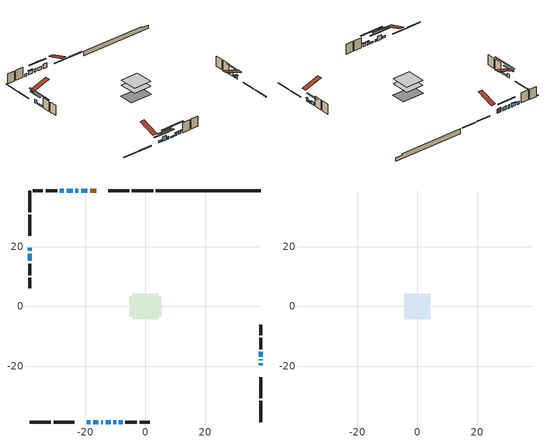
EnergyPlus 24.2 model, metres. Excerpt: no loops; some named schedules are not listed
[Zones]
conditioned space
 floor adiabatic (AdiabaticFloorConstruction): -4.34,-4.34 -4.34,4.34 4.34,4.34 4.34,-4.34 z3.05
 floor foundation (Slab1 construction): -5.38,-3.38 -5.38,3.38 5.38,3.38 5.38,-3.38 z-1.65
 wall outside (RimJoist1 construction): 2.6,38.58 -4.45,38.58 / -38.58,-38.58 -31.54,-38.58 / -38.58,38.58 -38.58,31.54 / 38.58,-38.58 38.58,-31.54 z0.61:0.91
 wall outside (RimJoist2 construction): -5.38,38.58 -12.3,38.58 / -30.61,-38.58 -23.68,-38.58 / -38.58,30.61 -38.58,23.68 / 38.58,-30.61 38.58,-23.68 z0.61:0.91
 wall outside (AdiabaticWallConstruction 1): -16.38,38.58 -18.44,38.58 z0.61:2.64
 wall outside (AdiabaticWallConstruction): 38.58,-19.6 38.58,-18.96 z0.61:2.19; -19.37,38.58 -21.4,38.58 / -38.58,19.6 -38.58,18.58 / -22.33,38.58 -23.34,38.58 / -24.27,38.58 -26.3,38.58 / 38.58,-16.72 38.58,-15.19 z0.61:2.24; -19.6,-38.58 -18.38,-38.58 / -14.74,-38.58 -14.13,-38.58 z0.61:1.63; -17.45,-38.58 -15.67,-38.58 z0.61:2.69; -38.58,17.65 -38.58,15.21 / -13.21,-38.58 -11.58,-38.58 z0.61:1.22; -10.65,-38.58 -9.74,-38.58 / -8.81,-38.58 -7.59,-38.58 z0.61:2.03; -27.23,38.58 -28.5,38.58 / 38.58,-18.04 38.58,-17.64 z0.61:1.83
 wall outside (Wall1 construction): -29.43,38.58 -33.24,38.58 / -6.66,-38.58 -2.85,-38.58 / -38.58,14.29 -38.58,10.47 / 38.58,-14.26 38.58,-10.45 z0.61:5.49
 wall outside (Wall2 construction): -34.17,38.58 -37.65,38.58 / -1.92,-38.58 1.56,-38.58 / -38.58,9.54 -38.58,6.06 / 38.58,-9.52 38.58,-6.04 z0.61:5.49
 wall foundation (FoundationWall1 construction): 3.52,38.58,-1.65 3.52,38.58,0.61 35.07,38.58,0.61 35.07,38.58,-0.1 38.58,38.58,-0.1 38.58,38.58,-1.65
 window (WindowConstruction): 38.58,-19.6 38.58,-18.96 z0.61:2.19
 window (WindowConstruction 6): -19.37,38.58 -21.4,38.58 z0.61:2.23
 window (WindowConstruction 7): -38.58,19.6 -38.58,18.58 z0.61:2.23
 window (WindowConstruction 8): -19.6,-38.58 -18.38,-38.58 z0.61:1.62
 window (WindowConstruction 9): -17.45,-38.58 -15.67,-38.58 z0.61:2.69
 window (WindowConstruction 10): -14.74,-38.58 -14.13,-38.58 z0.61:1.62
 window (WindowConstruction 13): -38.58,17.65 -38.58,15.21 z0.61:1.22
 window (WindowConstruction 14): -13.2,-38.58 -11.58,-38.58 z0.61:1.22
 window (WindowConstruction 1): -22.33,38.58 -23.34,38.58 z0.61:2.23
 window (WindowConstruction 2): -24.27,38.58 -26.3,38.58 z0.61:2.23
 window (WindowConstruction 3): -10.65,-38.58 -9.74,-38.58 z0.61:2.03
 window (WindowConstruction 4): -8.81,-38.58 -7.59,-38.58 z0.61:2.03
 window (WindowConstruction 11): -27.23,38.58 -28.5,38.58 z0.61:1.83
 window (WindowConstruction 12): 38.58,-18.03 38.58,-17.65 z0.61:1.83
 window (WindowConstruction 5): 38.58,-16.72 38.58,-15.19 z0.61:2.23
 door (Door): -16.38,38.58 -18.44,38.58 z0.61:2.64
 ceiling adiabatic (AdiabaticFloorConstruction): 4.34,-4.34 4.34,4.34 -4.34,4.34 -4.34,-4.34 z3.05
attic - vented
 floor to conditioned space (Floor1 construction Reversed): -4.34,-4.34 -4.34,4.34 4.34,4.34 4.34,-4.34 z5.49
 roof outside (Roof1 construction): -15.46,38.58,5.49 -15.46,30.12,8.31 -13.23,30.12,8.31 -13.23,38.58,5.49; -20.53,-38.58,5.49 -20.53,-30.12,8.31 -22.75,-30.12,8.31 -22.75,-38.58,5.49; -38.58,20.53,5.49 -30.12,20.53,8.31 -30.12,22.75,8.31 -38.58,22.75,5.49; 38.58,-20.53,5.49 30.12,-20.53,8.31 30.12,-22.75,8.31 38.58,-22.75,5.49
shading: 38.58,-18.76 38.58,-19.8 38.99,-19.8 38.99,-18.76 z2.39; -24.04,38.58 -16.73,38.58 -16.73,38.99 -24.04,38.99 z4.87; -38.58,15.94 -38.58,22.24 -38.99,22.24 -38.99,15.94 z4.87; -15.74,-38.58 -22.24,-38.58 -22.24,-38.99 -15.74,-38.99 z4.26; -13.03,-38.58 -20.09,-38.58 -20.09,-38.99 -13.03,-38.99 z5.33; -11.49,-38.58 -17.38,-38.58 -17.38,-38.99 -11.49,-38.99 z4.26; -38.58,10.13 -38.58,22.73 -38.99,22.73 -38.99,10.13 z6.3; -6.5,-38.58 -18.29,-38.58 -18.29,-38.99 -6.5,-38.99 z6.3; -25.98,38.58 -19.69,38.58 -19.69,38.99 -25.98,38.99 z4.87; -26.5,38.58 -24.07,38.58 -24.07,38.99 -26.5,38.99 z2.44; -9.54,-38.58 -10.85,-38.58 -10.85,-38.99 -9.54,-38.99 z2.23; -7.39,-38.58 -9.01,-38.58 -9.01,-38.99 -7.39,-38.99 z2.23; 38.58,-12.55 38.58,-19.36 38.99,-19.36 38.99,-12.55 z4.87
[Building]
Building 1: Terrain=Suburbs
[Site:Location]
Quebec Intl AP_QC: Latitude {deg}=46.8; Longitude {deg}=-71.38; Time Zone {hr}=-5; Elevation {m}=74; Keep Site Location Information=Yes
[Site:GroundTemperature:Shallow]
0.0108218, -2.24938, -2.43038, -1.3578, 2.94801, 7.23376, 10.9493, 13.303, 13.5029, 11.5886, 7.96783, 3.81355
[Site:WaterMainsTemperature]
Calculation Method=Schedule; Temperature Schedule=mains temperature schedule
[Material] Roughness=Rough; Thermal Absorptance=0.9
Name | Thickness {m} | Conductivity {W/m-K} | Density {kg/m3} | Specific Heat {J/kg-K} | Solar Absorptance | Visible Absorptance
asphalt or fiberglass shingles | 0.00635 | 0.162714 | 1121.4 | 1465.45 | 0.4 | 0.4
ceiling loosefill ins | 0.169333 | 0.0480833 | 16.02 | 1046.75 | 0.7 | 0.7
ceiling stud and cavity | 0.1397 | 0.116844 | 65.682 | 1177.47 | 0.7 | 0.7
concrete 4.0 in. | 0.1016 | 1.803125 | 2242.8 | 837.4 | 0.7 | 0.7
concrete 8.0 in. | 0.2032 | 1.803125 | 2242.8 | 837.4 | 0.7 | 0.7
door material | 0.04445 | 0.053851 | 512.64 | 1214.23 | 0.7 | 0.7
exterior vertical ins | 0.0692655 | 0.029427 | 32.04 | 1214.23 | 0.7 | 0.7
floor covering | 0.0127 | 0.0433444 | 54.468 | 1339.84 | 0.6 | 0.6
floor rigid ins; wall rigid ins 1 | 0.512978 | 0.029427 | 32.04 | 1214.23 | 0.7 | 0.7
floor stud and cavity | 0.1397 | 1.75129 | 37.0049 | 1207.88 | 0.7 | 0.7
furniture material conditioned space 1 | 0.1524 | 0.115458 | 640.8 | 1214.23 | 0.6 | 0.6
gypsum board | 0.0127 | 0.160291 | 801 | 837.4 | 0.6 | 0.6
gypsum board 1 | 0.0127 | 0.160291 | 801 | 837.4 | 0.7 | 0.7
osb sheathing 0.5 in. | 0.0127 | 0.115458 | 512.64 | 1214.23 | 0.7 | 0.7
osb sheathing 0.75 in. | 0.01905 | 0.115458 | 512.64 | 1214.23 | 0.7 | 0.7
osb sheathing 2.0 in. | 0.0508 | 0.115458 | 512.64 | 1214.23 | 0.7 | 0.7
rim joist rigid ins; wall rigid ins | 0.051816 | 0.029427 | 32.04 | 1214.23 | 0.7 | 0.7
rim joist stud and cavity | 0.0508 | 0.0451784 | 125.044 | 1163.47 | 0.6 | 0.6
rim joist stud and cavity 1 | 0.0508 | 0.10067 | 125.044 | 1163.47 | 0.6 | 0.6
wall stud and cavity | 0.1397 | 0.126739 | 139.0536 | 1170.24 | 0.7 | 0.7
wall stud and cavity 1 | 0.1397 | 0.126537 | 139.0536 | 1170.24 | 0.7 | 0.7
wall stud and cavity 2 | 0.0889 | 0.380278 | 52.3479 | 1209.89 | 0.7 | 0.7
wall stud and cavity 3 | 0.0889 | 0.391764 | 83.0341 | 1211.67 | 0.7 | 0.7
wood siding | 0.0254 | 0.102417 | 544.68 | 1172.36 | 0.4 | 0.4
wood siding 1; wood siding 2; wood siding 3 | 0.0254 | 0.102417 | 544.68 | 1172.36 | 0.7 | 0.7
[WindowMaterial:SimpleGlazingSystem]
Name | U-Factor {W/m2-K} | Solar Heat Gain Coefficient
WindowMaterial | 3.18082 | 0.55
WindowMaterial 1 | 2.94348 | 0.67
WindowMaterial 10 | 3.01842 | 0.5
WindowMaterial 11 | 2.97981 | 0.54
WindowMaterial 2 | 3.08429 | 0.61
WindowMaterial 3 | 3.11325 | 0.59
WindowMaterial 4 | 3.07123 | 0.61
WindowMaterial 5 | 3.03092 | 0.64
WindowMaterial 6 | 2.927009 | 0.63
WindowMaterial 7 | 3.22965 | 0.52
WindowMaterial 8 | 2.921331 | 0.67
WindowMaterial 9 | 2.992306 | 0.59
[Construction]
AdiabaticFloorConstruction: floor stud and cavity, floor rigid ins, osb sheathing 0.75 in., floor covering
AdiabaticWallConstruction: wood siding 2, wall rigid ins 1, wall stud and cavity 2, gypsum board
AdiabaticWallConstruction 1: wood siding 3, wall rigid ins 1, wall stud and cavity 2, gypsum board
Door: door material
Floor1 construction Reversed: gypsum board, ceiling stud and cavity, ceiling loosefill ins
FoundationWall1 construction: concrete 8.0 in., gypsum board 1
furniture construction conditioned space 1: furniture material conditioned space 1
PartitionWallConstruction: gypsum board, wall stud and cavity 3, gypsum board
RimJoist1 construction: wood siding 1, osb sheathing 2.0 in., rim joist stud and cavity
RimJoist2 construction: wood siding 1, rim joist rigid ins, osb sheathing 2.0 in., rim joist stud and cavity 1
Roof1 construction: asphalt or fiberglass shingles
Slab1 construction: concrete 4.0 in.
Wall1 construction: wood siding, wall rigid ins, osb sheathing 0.5 in., wall stud and cavity, gypsum board
Wall2 construction: wood siding, wall rigid ins, osb sheathing 0.5 in., wall stud and cavity 1, gypsum board
WindowConstruction: WindowMaterial
WindowConstruction 1: WindowMaterial 1
WindowConstruction 10: WindowMaterial 7
WindowConstruction 11: WindowMaterial 8
WindowConstruction 12: WindowMaterial 9
WindowConstruction 13: WindowMaterial 10
WindowConstruction 14: WindowMaterial 11
WindowConstruction 2; WindowConstruction 6; WindowConstruction 7: WindowMaterial 2
WindowConstruction 3; WindowConstruction 8: WindowMaterial 3
WindowConstruction 4: WindowMaterial 4
WindowConstruction 5: WindowMaterial 5
WindowConstruction 9: WindowMaterial 6
[Zone] Multiplier=1; Part of Total Floor Area=Yes
Name | Volume {m3}
attic - vented | 34.5
conditioned space | 563.1
[Space]
Name | Zone | Volume {m3}
attic - vented 1 | attic - vented | 34.5
conditioned space 1 | conditioned space | 563.1
[ZoneInfiltration:EffectiveLeakageArea]
infil attic - vented 1: Zone or Space=attic - vented 1; Schedule=Always On Discrete; Effective Air Leakage Area {cm2}=2783.63; Stack Coefficient=0.000196029; Wind Coefficient=9.45976e-06
[ZoneMixing]
whole house fan mix: Zone or Space=attic - vented; Schedule=Always On Continuous; Design Flow Rate Calculation Method=Flow/Zone; Design Flow Rate {m3/s}=0; Source Zone or Space=conditioned space
[SurfaceProperty:ExposedFoundationPerimeter]
Slab1: Exposed Perimeter Calculation Method=TotalExposedPerimeter; Total Exposed Perimeter {m}=35.053
[InternalMass] Zone or ZoneList=conditioned space; Space or SpaceList=conditioned space 1
Name | Construction | Surface Area {m2}
furniture mass conditioned space 1 | furniture construction conditioned space 1 | 59.284
partition wall mass | PartitionWallConstruction | 148.21
[Lights]
interior lighting: Zone or ZoneList or Space or SpaceList=conditioned space 1; Schedule=interior lighting schedule; Design Level Calculation Method=LightingLevel; Lighting Level {W}=343.2; Return Air Fraction=0; Fraction Radiant=0.6; Fraction Visible=0.2; Fraction Replaceable=1
[People]
occupants: Zone or ZoneList or Space or SpaceList=conditioned space 1; Number of People Schedule=occupants schedule; Number of People Calculation Method=People; Number of People=3; Fraction Radiant=0.314171; Sensible Heat Fraction=0.56303; Activity Level Schedule=occupants activity schedule; Carbon Dioxide Generation Rate {m3/s-W}=0; Enable ASHRAE 55 Comfort Warnings=No; Mean Radiant Temperature Calculation Type=EnclosureAveraged
[ElectricEquipment] Zone or ZoneList or Space or SpaceList=conditioned space 1; Design Level Calculation Method=EquipmentLevel
Name | Schedule | Design Level {W} | Fraction Latent | Fraction Radiant | Fraction Lost
clothes dryer | clothes dryer schedule | 140.772 | 0.015 | 0.081 | 0.85
clothes washer | clothes washer schedule | 32.1985 | 0.03 | 0.162 | 0.7
cooking range | cooking range schedule | 215.147 | 0.08 | 0.432 | 0.2
dishwasher | dishwasher schedule | 66.8632 | 0.3 | 0.18 | 0.4
fridge | fridge schedule | 72.9452 | 0 | 0.6 | 0
mech vent house fan | mech vent house fan schedule | 19.9167 | 0 | 0 | 0.5
mech vent house fan cfis | mech vent house fan cfis schedule | 0 | 0 | 0 | 0
mech vent range fan 0 | mech vent range fan 0 schedule | 57 | 0 | 0 | 1
misc plug loads | misc plug loads schedule | 494.7 | 0.045 | 0.513 | 0.1
whole house fan | Always On Discrete | 0 | 0 | 0 | 1
[OtherEquipment] Zone or ZoneList or Space or SpaceList=conditioned space 1; Design Level Calculation Method=EquipmentLevel
Name | Fuel Type | Schedule | Design Level {W} | Fraction Latent | Fraction Radiant | Fraction Lost
clothes dryer 1 | Electricity | clothes dryer schedule | 0 | 0.015 | 0.081 | 0.85
cooking range 1 | Electricity | cooking range schedule | 0 | 0.08 | 0.432 | 0.2
general water use latent | None | general water use schedule | 62.594 | 1 | 0 | 0
general water use sensible | None | general water use schedule | -61.6891 | 0 | 0.6 | 0
mech vent house fan latent load | None | Always On Discrete | 0 | 1 | 0 | 0
mech vent house fan sensible load | None | Always On Discrete | 0 | 0 | 0 | 0
water heater energy adjustment1 | Electricity | Always On Discrete | 0.01 | 0 | 0 | 1
[ZoneInfiltration:DesignFlowRate] Zone or ZoneList or Space or SpaceList=conditioned space 1; Schedule=Always On Discrete; Design Flow Rate Calculation Method=Flow/Zone; Design Flow Rate {m3/s}=0
infil flow; natural vent flow; whole house fan flow
[ZoneControl:Thermostat]
conditioned space Thermostat: Zone or ZoneList=conditioned space; Control Type Schedule=conditioned space Thermostat Schedule; Control 1=conditioned space temperature setpoint; Temperature Difference Between Cutout And Setpoint {deltaC}=0
[ZoneHVAC:Baseboard:Convective:Electric]
electric baseboard: Availability Schedule=Always On Discrete; Heating Design Capacity {W}=10875.6; Efficiency=1
[Zone equipment]
conditioned space: electric baseboard
[Foundation:Kiva]
Foundation Kiva 1: Initial Indoor Air Temperature {C}=18; Wall Height Above Grade {m}=0.609996; Wall Depth Below Slab {m}=0.2032; Custom Block Material Name 1=exterior vertical ins; Custom Block Depth 1 {m}=2.26; Custom Block X Position 1 {m}=0.2159; Custom Block Z Position 1 {m}=0
[Foundation:Kiva:Settings]
Soil Conductivity {W/m-K}=0.849921; Soil Density {kg/m3}=1842.3; Soil Specific Heat {J/kg-K}=418.7; Ground Solar Absorptivity=0.9; Ground Thermal Absorptivity=0.9; Ground Surface Roughness {m}=0.03; Far-Field Width {m}=40; Deep-Ground Boundary Condition=ZeroFlux; Deep-Ground Depth {m}=40; Minimum Cell Dimension {m}=0.2; Maximum Cell Growth Coefficient=3; Simulation Timestep=Timestep
[Exterior:Lights]
exterior lighting: Schedule=exterior lighting schedule; Design Level {W}=75.6
[EnergyManagementSystem:GlobalVariable]
infil_program_Qfan
infil_program_Qinf
natural_vent_program_Qnv
natural_vent_program_Qwhf
[EnergyManagementSystem:Sensor]
Name | Output:Variable or Output:Meter Index Key | Output:Variable or Output:Meter
airflow_gain | infil flow | Infiltration Sensible Heat Gain Energy
airflow_gain_1 | natural vent flow | Infiltration Sensible Heat Gain Energy
airflow_gain_2 | whole house fan flow | Infiltration Sensible Heat Gain Energy
airflow_loss | infil flow | Infiltration Sensible Heat Loss Energy
airflow_loss_1 | natural vent flow | Infiltration Sensible Heat Loss Energy
airflow_loss_2 | whole house fan flow | Infiltration Sensible Heat Loss Energy
clg_load_cond |  | Cooling:EnergyTransfer:Zone:CONDITIONED SPACE
clg_sp_s; clg_sp_s_1 | cooling setpoint | Schedule Value
clothes_dryer_exhaust_0_sch_s | clothes dryer exhaust 0 schedule | Schedule Value
conditioned_space_clg_unmet_s | conditioned space | Zone Cooling Setpoint Not Met Time
conditioned_space_htg_unmet_s | conditioned space | Zone Heating Setpoint Not Met Time
cool_season | cooling season schedule | Schedule Value
fridge_tin_s | conditioned space | Zone Mean Air Temperature
htg_load_cond |  | Heating:EnergyTransfer:Zone:CONDITIONED SPACE
htg_sp_s; htg_sp_s_1 | heating setpoint | Schedule Value
ig_ee_conv | clothes dryer | Electric Equipment Convective Heating Energy
ig_ee_conv_2 | cooking range | Electric Equipment Convective Heating Energy
ig_ee_conv_4 | fridge | Electric Equipment Convective Heating Energy
ig_ee_conv_5 | misc plug loads | Electric Equipment Convective Heating Energy
ig_ee_conv_6 | whole house fan | Electric Equipment Convective Heating Energy
ig_ee_rad | clothes dryer | Electric Equipment Radiant Heating Energy
ig_ee_rad_2 | cooking range | Electric Equipment Radiant Heating Energy
ig_ee_rad_4 | fridge | Electric Equipment Radiant Heating Energy
ig_ee_rad_5 | misc plug loads | Electric Equipment Radiant Heating Energy
ig_ee_rad_6 | whole house fan | Electric Equipment Radiant Heating Energy
ig_lgt_conv | interior lighting | Lights Convective Heating Energy
ig_lgt_rad | interior lighting | Lights Radiant Heating Energy
ig_lgt_vis | interior lighting | Lights Visible Radiation Heating Energy
ig_oe_conv | clothes dryer 1 | Other Equipment Convective Heating Energy
ig_oe_conv_1 | cooking range 1 | Other Equipment Convective Heating Energy
ig_oe_conv_2 | general water use latent | Other Equipment Convective Heating Energy
ig_oe_conv_3 | general water use sensible | Other Equipment Convective Heating Energy
ig_oe_conv_4 | water heater energy adjustment1 | Other Equipment Convective Heating Energy
ig_oe_rad | clothes dryer 1 | Other Equipment Radiant Heating Energy
ig_oe_rad_1 | cooking range 1 | Other Equipment Radiant Heating Energy
ig_oe_rad_2 | general water use latent | Other Equipment Radiant Heating Energy
ig_oe_rad_3 | general water use sensible | Other Equipment Radiant Heating Energy
ig_oe_rad_4 | water heater energy adjustment1 | Other Equipment Radiant Heating Energy
ig_ppl_conv | occupants | People Convective Heating Energy
ig_ppl_rad | occupants | People Radiant Heating Energy
im_conv | furniture mass conditioned space 1 | Surface Inside Face Convection Heat Gain Energy
im_conv_1 | partition wall mass | Surface Inside Face Convection Heat Gain Energy
im_ig | furniture mass conditioned space 1 | Surface Inside Face Internal Gains Radiation Heat Gain Energy
im_ig_1 | partition wall mass | Surface Inside Face Internal Gains Radiation Heat Gain Energy
im_lgt | furniture mass conditioned space 1 | Surface Inside Face Lights Radiation Heat Gain Energy
im_lgt_1 | partition wall mass | Surface Inside Face Lights Radiation Heat Gain Energy
im_sol | furniture mass conditioned space 1 | Surface Inside Face Solar Radiation Heat Gain Energy
im_sol_1 | partition wall mass | Surface Inside Face Solar Radiation Heat Gain Energy
im_surf | furniture mass conditioned space 1 | Surface Inside Face Net Surface Thermal Radiation Heat Gain Energy
im_surf_1 | partition wall mass | Surface Inside Face Net Surface Thermal Radiation Heat Gain Energy
mech_vent_range_fan_0_sch_s | mech vent range fan 0 schedule | Schedule Value
mv_conv | mech vent house fan | Electric Equipment Convective Heating Energy
mv_conv_1 | mech vent house fan cfis | Electric Equipment Convective Heating Energy
mv_conv_2 | mech vent range fan 0 | Electric Equipment Convective Heating Energy
mv_conv_3 | mech vent house fan latent load | Other Equipment Convective Heating Energy
mv_conv_4 | mech vent house fan sensible load | Other Equipment Convective Heating Energy
mv_rad | mech vent house fan | Electric Equipment Radiant Heating Energy
mv_rad_1 | mech vent house fan cfis | Electric Equipment Radiant Heating Energy
mv_rad_2 | mech vent range fan 0 | Electric Equipment Radiant Heating Energy
mv_rad_3 | mech vent house fan latent load | Other Equipment Radiant Heating Energy
mv_rad_4 | mech vent house fan sensible load | Other Equipment Radiant Heating Energy
natural_vent_s | natural vent schedule | Schedule Value
out_pb_s |  | Site Outdoor Air Barometric Pressure
out_wt_s |  | Site Outdoor Air Humidity Ratio
site_vw_s |  | Site Wind Speed
ss_back_out | Window1 | Surface Window Shortwave from Zone Back Out Window Heat Transfer Rate
ss_back_out_1 | Window10 | Surface Window Shortwave from Zone Back Out Window Heat Transfer Rate
ss_back_out_10 | Window5 | Surface Window Shortwave from Zone Back Out Window Heat Transfer Rate
ss_back_out_11 | Window6 | Surface Window Shortwave from Zone Back Out Window Heat Transfer Rate
ss_back_out_12 | Window7 | Surface Window Shortwave from Zone Back Out Window Heat Transfer Rate
ss_back_out_13 | Window8 | Surface Window Shortwave from Zone Back Out Window Heat Transfer Rate
ss_back_out_14 | Window9 | Surface Window Shortwave from Zone Back Out Window Heat Transfer Rate
ss_back_out_2 | Window12 | Surface Window Shortwave from Zone Back Out Window Heat Transfer Rate
ss_back_out_3 | Window13 | Surface Window Shortwave from Zone Back Out Window Heat Transfer Rate
ss_back_out_4 | Window14 | Surface Window Shortwave from Zone Back Out Window Heat Transfer Rate
ss_back_out_5 | Window15 | Surface Window Shortwave from Zone Back Out Window Heat Transfer Rate
ss_back_out_6 | Window16 | Surface Window Shortwave from Zone Back Out Window Heat Transfer Rate
ss_back_out_7 | Window18 | Surface Window Shortwave from Zone Back Out Window Heat Transfer Rate
ss_back_out_8 | Window2 | Surface Window Shortwave from Zone Back Out Window Heat Transfer Rate
ss_back_out_9 | Window3 | Surface Window Shortwave from Zone Back Out Window Heat Transfer Rate
ss_conv | Door1 | Surface Inside Face Convection Heat Gain Energy
ss_conv_1 | Window1 | Surface Inside Face Convection Heat Gain Energy
ss_conv_10 | Window3 | Surface Inside Face Convection Heat Gain Energy
ss_conv_11 | Window5 | Surface Inside Face Convection Heat Gain Energy
ss_conv_12 | Window6 | Surface Inside Face Convection Heat Gain Energy
ss_conv_13 | Window7 | Surface Inside Face Convection Heat Gain Energy
ss_conv_14 | Window8 | Surface Inside Face Convection Heat Gain Energy
ss_conv_15 | Window9 | Surface Inside Face Convection Heat Gain Energy
ss_conv_2 | Window10 | Surface Inside Face Convection Heat Gain Energy
ss_conv_3 | Window12 | Surface Inside Face Convection Heat Gain Energy
ss_conv_4 | Window13 | Surface Inside Face Convection Heat Gain Energy
ss_conv_5 | Window14 | Surface Inside Face Convection Heat Gain Energy
ss_conv_6 | Window15 | Surface Inside Face Convection Heat Gain Energy
ss_conv_7 | Window16 | Surface Inside Face Convection Heat Gain Energy
ss_conv_8 | Window18 | Surface Inside Face Convection Heat Gain Energy
ss_conv_9 | Window2 | Surface Inside Face Convection Heat Gain Energy
ss_ig | Door1 | Surface Inside Face Internal Gains Radiation Heat Gain Energy
ss_ig_1 | Window1 | Surface Inside Face Internal Gains Radiation Heat Gain Energy
ss_ig_10 | Window3 | Surface Inside Face Internal Gains Radiation Heat Gain Energy
ss_ig_11 | Window5 | Surface Inside Face Internal Gains Radiation Heat Gain Energy
ss_ig_12 | Window6 | Surface Inside Face Internal Gains Radiation Heat Gain Energy
ss_ig_13 | Window7 | Surface Inside Face Internal Gains Radiation Heat Gain Energy
ss_ig_14 | Window8 | Surface Inside Face Internal Gains Radiation Heat Gain Energy
ss_ig_15 | Window9 | Surface Inside Face Internal Gains Radiation Heat Gain Energy
ss_ig_2 | Window10 | Surface Inside Face Internal Gains Radiation Heat Gain Energy
ss_ig_3 | Window12 | Surface Inside Face Internal Gains Radiation Heat Gain Energy
ss_ig_4 | Window13 | Surface Inside Face Internal Gains Radiation Heat Gain Energy
ss_ig_5 | Window14 | Surface Inside Face Internal Gains Radiation Heat Gain Energy
ss_ig_6 | Window15 | Surface Inside Face Internal Gains Radiation Heat Gain Energy
ss_ig_7 | Window16 | Surface Inside Face Internal Gains Radiation Heat Gain Energy
ss_ig_8 | Window18 | Surface Inside Face Internal Gains Radiation Heat Gain Energy
ss_ig_9 | Window2 | Surface Inside Face Internal Gains Radiation Heat Gain Energy
ss_lgt | Door1 | Surface Inside Face Lights Radiation Heat Gain Energy
ss_sol | Door1 | Surface Inside Face Solar Radiation Heat Gain Energy
ss_surf | Door1 | Surface Inside Face Net Surface Thermal Radiation Heat Gain Energy
ss_surf_1 | Window1 | Surface Inside Face Net Surface Thermal Radiation Heat Gain Energy
ss_surf_10 | Window3 | Surface Inside Face Net Surface Thermal Radiation Heat Gain Energy
ss_surf_11 | Window5 | Surface Inside Face Net Surface Thermal Radiation Heat Gain Energy
ss_surf_12 | Window6 | Surface Inside Face Net Surface Thermal Radiation Heat Gain Energy
ss_surf_13 | Window7 | Surface Inside Face Net Surface Thermal Radiation Heat Gain Energy
ss_surf_14 | Window8 | Surface Inside Face Net Surface Thermal Radiation Heat Gain Energy
ss_surf_15 | Window9 | Surface Inside Face Net Surface Thermal Radiation Heat Gain Energy
ss_surf_2 | Window10 | Surface Inside Face Net Surface Thermal Radiation Heat Gain Energy
ss_surf_3 | Window12 | Surface Inside Face Net Surface Thermal Radiation Heat Gain Energy
ss_surf_4 | Window13 | Surface Inside Face Net Surface Thermal Radiation Heat Gain Energy
ss_surf_5 | Window14 | Surface Inside Face Net Surface Thermal Radiation Heat Gain Energy
ss_surf_6 | Window15 | Surface Inside Face Net Surface Thermal Radiation Heat Gain Energy
ss_surf_7 | Window16 | Surface Inside Face Net Surface Thermal Radiation Heat Gain Energy
ss_surf_8 | Window18 | Surface Inside Face Net Surface Thermal Radiation Heat Gain Energy
ss_surf_9 | Window2 | Surface Inside Face Net Surface Thermal Radiation Heat Gain Energy
ss_trans_in | Window1 | Surface Window Transmitted Solar Radiation Rate
ss_trans_in_1 | Window10 | Surface Window Transmitted Solar Radiation Rate
ss_trans_in_10 | Window5 | Surface Window Transmitted Solar Radiation Rate
ss_trans_in_11 | Window6 | Surface Window Transmitted Solar Radiation Rate
ss_trans_in_12 | Window7 | Surface Window Transmitted Solar Radiation Rate
ss_trans_in_13 | Window8 | Surface Window Transmitted Solar Radiation Rate
ss_trans_in_14 | Window9 | Surface Window Transmitted Solar Radiation Rate
ss_trans_in_2 | Window12 | Surface Window Transmitted Solar Radiation Rate
ss_trans_in_3 | Window13 | Surface Window Transmitted Solar Radiation Rate
ss_trans_in_4 | Window14 | Surface Window Transmitted Solar Radiation Rate
ss_trans_in_5 | Window15 | Surface Window Transmitted Solar Radiation Rate
ss_trans_in_6 | Window16 | Surface Window Transmitted Solar Radiation Rate
ss_trans_in_7 | Window18 | Surface Window Transmitted Solar Radiation Rate
ss_trans_in_8 | Window2 | Surface Window Transmitted Solar Radiation Rate
ss_trans_in_9 | Window3 | Surface Window Transmitted Solar Radiation Rate
ss_trans_out | Window1 | Surface Inside Face Initial Transmitted Diffuse Transmitted Out Window Solar Radiation Rate
ss_trans_out_1 | Window10 | Surface Inside Face Initial Transmitted Diffuse Transmitted Out Window Solar Radiation Rate
